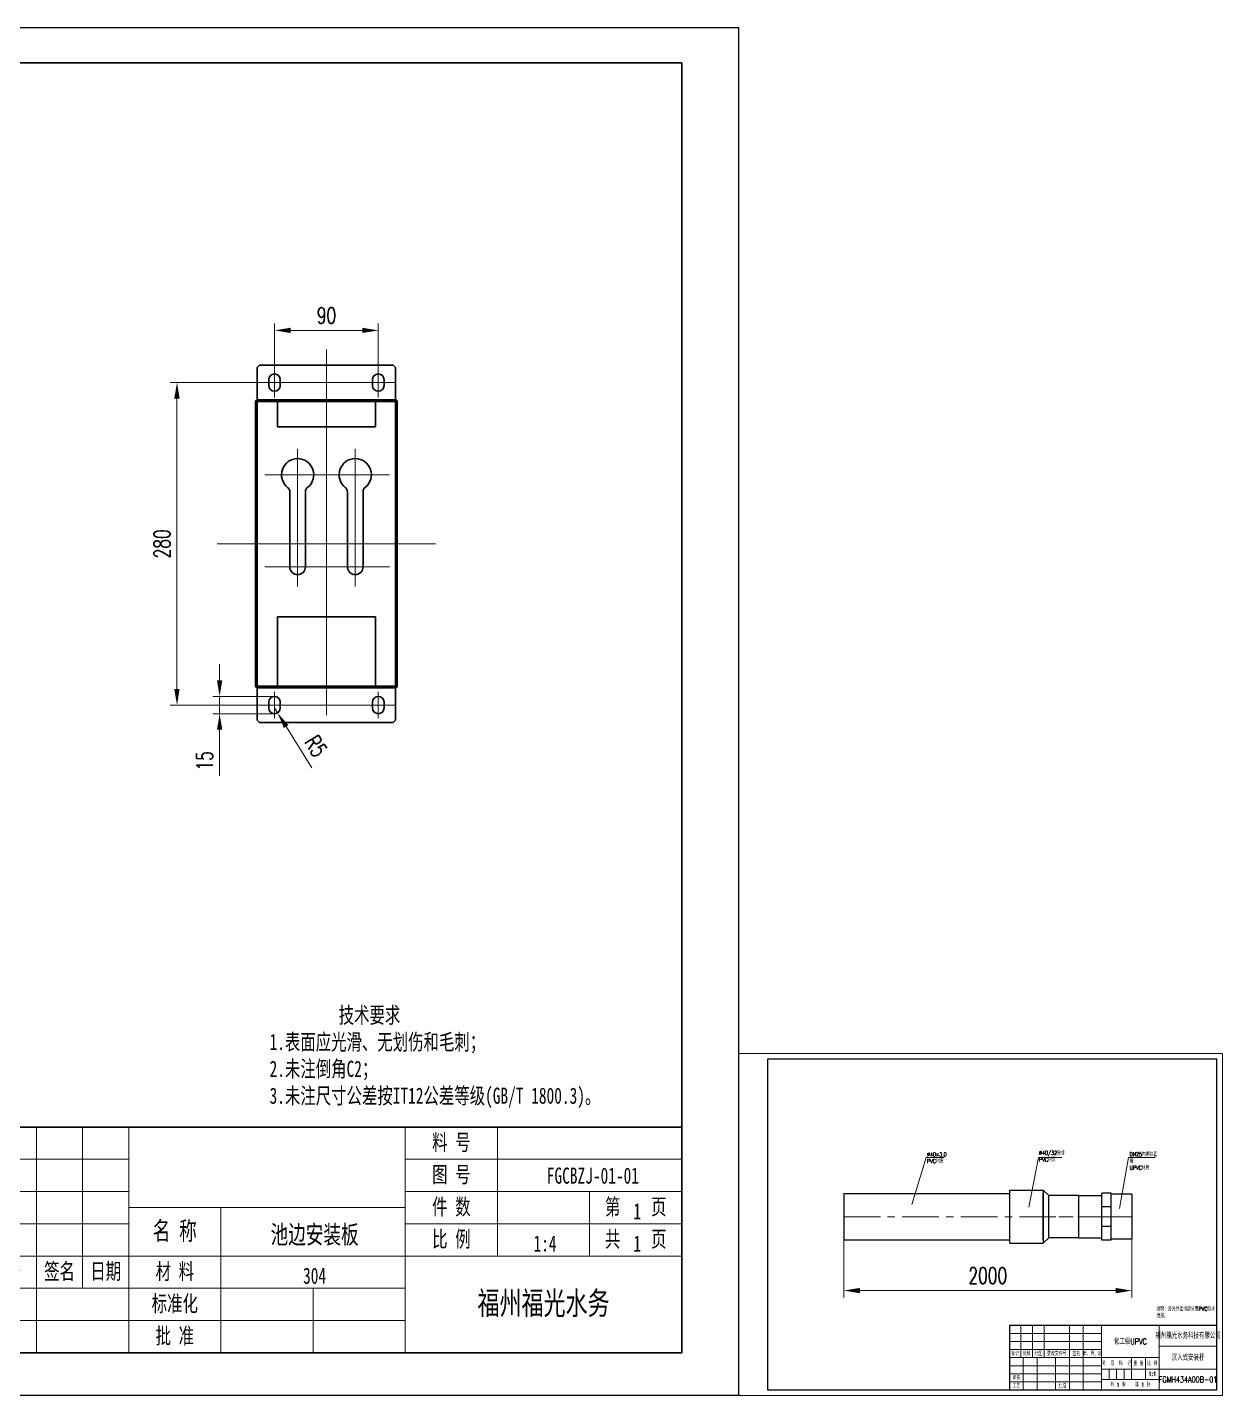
# Model space of a CAD drawing. Header units: millimetres. Extents: x -13151 to -8081, y 0 to 4200.
# Drawn here: x -9118 to -8081, y 0 to 1188 of the extents above; entities that cross this region are included whole.
import ezdxf
from ezdxf.enums import TextEntityAlignment as Align

# ---------------------------------------------------------------- set-up
doc = ezdxf.new("R2010")
doc.units = ezdxf.units.MM
doc.linetypes.add('ACAD_ISO02W100', pattern=[15, 12, -3])
doc.linetypes.add('CENTER', pattern=[50.8, 31.75, -6.35, 6.35, -6.35])
for name, color, linetype, lineweight in [('1轮廓实线层', 7, 'Continuous', 35), ('3中心线层', 1, 'CENTER', 13), ('6文字层', 3, 'Continuous', 13), ('7标注层', 4, 'Continuous', 13), ('中心线', 1, 'CENTER', 15), ('粗实线', 7, 'Continuous', 30), ('细实线', 3, 'Continuous', 15), ('虚线', 2, 'ACAD_ISO02W100', 15)]:
    doc.layers.add(name, color=color, linetype=linetype, lineweight=lineweight)
doc.styles.add('4', font='simplex.shx', dxfattribs={"width": 0.7, "height": 14, "bigfont": 'hztxt.shx'})
doc.styles.add('HZ', font='simsun.ttc', dxfattribs={"width": 0.7})
doc.styles.add('机械工程图样式', font='simplex.shx', dxfattribs={"width": 0.7, "height": 3.5, "bigfont": 'hztxt.shx'})
doc.dimstyles.new('机械工程图-4', dxfattribs={"dimtxt": 3.5, "dimasz": 14, "dimexe": 6, "dimexo": 0, "dimgap": 6, "dimtad": 1, "dimdec": 3, "dimdsep": 46, "dimtxsty": '4', "dimcen": 0, "dimclrd": 256, "dimclre": 256, "dimadec": 0, "dimazin": 2, "dimtfac": 1, "dimtdec": 3, "dimtmove": 0, "dimatfit": 3, "dimfxl": 0, "dimtolj": 1, "dimtzin": 0, "dimlwd": -1, "dimlwe": -1, "dimarcsym": 0})

# ---------------------------------------------------------------- blocks, each defined once
blk = doc.blocks.new('A3')
for p, q in [((16, 280), (16, 0)), ((396, 280), (16, 280)), ((396, 0), (396, 280)), ((16, 56), (0, 56)), ((216, 49), (216, 0)), ((216, 49), (396, 49)), ((0, 0), (396, 0))]:
    blk.add_line(p, q)
at = {"layer": '7标注层'}
for p, q in [((16, 51), (0, 51)), ((226, 49), (226, 14)), ((236, 49), (236, 0)), ((256, 49), (256, 0)), ((266, 49), (266, 14)), ((276, 49), (276, 0)), ((336, 49), (336, 0)), ((356, 49), (356, 21)), ((16, 42), (0, 42)), ((276, 42), (216, 42)), ((396, 42), (336, 42)), ((16, 37), (0, 37)), ((276, 35), (216, 35)), ((396, 35), (336, 35)), ((376, 35), (376, 21)), ((336, 31.5), (276, 31.5)), ((296, 31.5), (296, 0)), ((16, 28), (0, 28)), ((276, 28), (216, 28)), ((396, 28), (336, 28)), ((16, 23), (0, 23)), ((396, 21), (216, 21)), ((16, 14), (0, 14)), ((336, 14), (216, 14)), ((316, 14), (316, 0)), ((16, 9), (0, 9)), ((336, 7), (216, 7))]:
    blk.add_line(p, q, dxfattribs=at)
at = {"layer": '6文字层', "attachment_point": 5, "style": 'HZ'}
for s, insert, char_height, width in [('软盘号', (8, 53.5), 2.5, 16), ('料 号', (346, 45.5), 3.5, 20), ('档案号', (8, 39.5), 2.5, 16), ('图 号', (346, 38.5), 3.5, 20), ('件 数', (346, 31.5), 3.5, 20), ('第    页', (386, 31.5), 3.5, 20), ('签字', (8, 25.5), 2.5, 16), ('名 称', (286, 26.25), 4, 20), ('比 例', (346, 24.5), 3.5, 20), ('共    页', (386, 24.5), 3.5, 20), ('标记', (221, 17.5), 3.5, 10), ('处数', (231, 17.5), 3.5, 10), ('更改单号', (246, 17.5), 3.5, 20), ('签名', (261, 17.5), 3.5, 10), ('日期', (271, 17.5), 3.5, 10), ('材 料', (286, 17.5), 3.5, 20), ('日期', (8, 11.5), 2.5, 16), ('设 计', (226, 10.5), 3.5, 20), ('标准化', (286, 10.5), 3.5, 20), ('福州福光水务', (366, 10.5), 5, 60), ('审 核', (226, 3.5), 3.5, 20), ('批 准', (286, 3.5), 3.5, 20)]:
    blk.add_mtext(s, dxfattribs=dict(at, insert=insert, char_height=char_height, width=width))
blk = doc.blocks.new('*D482')
at = {"layer": '7标注层'}
for p, q in [((-8918.5, 879.6), (-8994.2, 879.6)), ((-8988.2, 865.6), (-8988.2, 613.6)), ((-8918.5, 599.6), (-8994.2, 599.6))]:
    blk.add_line(p, q, dxfattribs=at)
for points in [[(-8985.9, 865.6), (-8990.6, 865.6), (-8988.2, 879.6)], [(-8990.6, 613.6), (-8985.9, 613.6), (-8988.2, 599.6)]]:
    blk.add_solid(points, dxfattribs=at)
at = {"layer": 'Defpoints', "color": 0}
for p in [(-8918.5, 879.6), (-8988.2, 599.6), (-8918.5, 599.6)]:
    blk.add_point(p, dxfattribs=at)
at = {"layer": '7标注层', "color": 0, "insert": (-9001.2, 739.6), "char_height": 14, "attachment_point": 5, "rotation": 90, "style": '4'}
blk.add_mtext('\\A1;280', dxfattribs=at)
blk = doc.blocks.new('*D483')
at = {"layer": '7标注层'}
for p, q in [((-8903.5, 892.4), (-8903.5, 930.9)), ((-8813.5, 892.4), (-8813.5, 930.9)), ((-8889.5, 924.9), (-8827.5, 924.9))]:
    blk.add_line(p, q, dxfattribs=at)
for points in [[(-8889.5, 927.2), (-8889.5, 922.6), (-8903.5, 924.9)], [(-8827.5, 922.6), (-8827.5, 927.2), (-8813.5, 924.9)]]:
    blk.add_solid(points, dxfattribs=at)
at = {"layer": 'Defpoints', "color": 0}
for p in [(-8813.5, 924.9), (-8903.5, 892.4), (-8813.5, 892.4)]:
    blk.add_point(p, dxfattribs=at)
at = {"layer": '7标注层', "color": 0, "insert": (-8858.5, 937.9), "char_height": 14, "attachment_point": 5, "style": '4'}
blk.add_mtext('\\A1;90', dxfattribs=at)
blk = doc.blocks.new('*D484')
at = {"layer": '7标注层'}
for p, q in [((-8951.2, 621.1), (-8951.2, 635.1)), ((-8903.5, 607.1), (-8957.2, 607.1)), ((-8951.2, 607.1), (-8951.2, 592.1)), ((-8903.5, 592.1), (-8957.2, 592.1)), ((-8951.2, 578.1), (-8951.2, 538.1))]:
    blk.add_line(p, q, dxfattribs=at)
for points in [[(-8953.5, 621.1), (-8948.9, 621.1), (-8951.2, 607.1)], [(-8948.9, 578.1), (-8953.5, 578.1), (-8951.2, 592.1)]]:
    blk.add_solid(points, dxfattribs=at)
at = {"layer": 'Defpoints', "color": 0}
for p in [(-8903.5, 607.1), (-8951.2, 592.1), (-8903.5, 592.1)]:
    blk.add_point(p, dxfattribs=at)
at = {"layer": '7标注层', "color": 0, "insert": (-8964.2, 551.1), "char_height": 14, "attachment_point": 5, "rotation": 90, "style": '4'}
blk.add_mtext('\\A1;15', dxfattribs=at)
blk = doc.blocks.new('*D496')
at = {"layer": '7标注层'}
for p, q in [((-8903.5, 597.1), (-8900.9, 592.8)), ((-8871.2, 545), (-8893.5, 580.9))]:
    blk.add_line(p, q, dxfattribs=at)
blk.add_solid([(-8891.5, 582.2), (-8895.5, 579.7), (-8900.9, 592.8)], dxfattribs=at)
at = {"layer": 'Defpoints', "color": 0}
for p in [(-8903.5, 597.1), (-8900.9, 592.8)]:
    blk.add_point(p, dxfattribs=at)
at = {"layer": '7标注层', "color": 0, "insert": (-8867.6, 563.9), "char_height": 14, "attachment_point": 5, "rotation": 301.8353, "style": '4'}
blk.add_mtext('\\A1;R5', dxfattribs=at)
blk = doc.blocks.new('标题栏')
at = {"layer": '粗实线'}
blk.add_lwpolyline([(-180, 0), (0, 0), (0, 56), (-180, 56)], close=True, dxfattribs=at)
at = {"layer": '细实线'}
for p, q in [((-100, 49), (-180, 49)), ((-170, 56), (-170, 28)), ((-160, 56), (-160, 28)), ((-150, 56), (-150, 28)), ((-128, 56), (-128, 0)), ((-116, 56), (-116, 0)), ((-100, 56), (-100, 0)), ((-50, 56), (-50, 0)), ((-100, 42), (-180, 42)), ((0, 38), (-50, 38)), ((-100, 35), (-180, 35)), ((-50, 28), (-180, 28)), ((-168, 28), (-168, 0)), ((-156, 28), (-156, 0)), ((-140, 28), (-140, 0)), ((-74, 28), (-74, 9)), ((-62, 28), (-62, 9)), ((-100, 21), (-180, 21)), ((-100, 14), (-180, 14)), ((0, 18), (-100, 18)), ((-93.5, 18), (-93.5, 9)), ((-87, 18), (-87, 9)), ((-80.5, 18), (-80.5, 9)), ((-100, 7), (-180, 7)), ((-100, 9), (-50, 9))]:
    blk.add_line(p, q, dxfattribs=at)
at = {"layer": '细实线', "style": '机械工程图样式', "width": 0.7}
for s, p in [('标记', (-175, 31.5)), ('处数', (-165, 31.5)), ('分区', (-155, 31.5)), ('更改文件号', (-139, 31.5)), ('签名', (-122, 31.5)), ('年、月、日', (-108, 31.5)), ('阶  段  标  记', (-87, 23)), ('重 量', (-68, 23)), ('比 例', (-56, 23)), ('审核', (-174, 10.5)), ('工艺', (-174, 3.5)), ('批准', (-134, 3.5))]:
    blk.add_text(s, height=3.5, dxfattribs=at).set_placement(p, align=Align.MIDDLE_CENTER)
for tag, height, p in [('单位名称', 5, (-25, 47)), ('材料标记', 5, (-75, 42)), ('图样名称', 5, (-25, 28)), ('重量', 3.5, (-68, 14)), ('比例', 3.5, (-56, 14)), ('图样代号', 5, (-25, 9)), ('共张第张', 3.5, (-75, 4.5))]:
    blk.add_attdef(tag, text='', height=height, dxfattribs=at).set_placement(p, align=Align.MIDDLE_CENTER)
blk = doc.blocks.new('*D503')
at = {"layer": 'Defpoints', "color": 0}
for p in [(-8409.6, 135.4), (-8159.6, 135.4), (-8159.6, 91.2)]:
    blk.add_point(p, dxfattribs=at)
at = {"layer": '细实线'}
for p, q in [((-8409.6, 135.4), (-8409.6, 85.2)), ((-8159.6, 135.4), (-8159.6, 85.2)), ((-8395.6, 91.2), (-8173.6, 91.2))]:
    blk.add_line(p, q, dxfattribs=at)
for points in [[(-8395.6, 93.5), (-8395.6, 88.9), (-8409.6, 91.2)], [(-8173.6, 88.9), (-8173.6, 93.5), (-8159.6, 91.2)]]:
    blk.add_solid(points, dxfattribs=at)
at = {"layer": '细实线', "color": 0, "insert": (-8284.6, 104.2), "char_height": 14, "attachment_point": 5, "style": '4'}
blk.add_mtext('\\A1;\\A1;2000', dxfattribs=at)

msp = doc.modelspace()

# ---------------------------------------------------------------- linework, layer by layer
at = {"layer": '1轮廓实线层', "color": 7, "linetype": 'Continuous'}
for p, q in [((-8916.5202, 894.5774), (-8918.5202, 892.5774)), ((-8918.5202, 586.5774), (-8918.5202, 892.5774)), ((-8800.5202, 894.5774), (-8916.5202, 894.5774)), ((-8798.5202, 892.5774), (-8800.5202, 894.5774)), ((-8798.5202, 586.5774), (-8798.5202, 892.5774)), ((-8908.5202, 882.0774), (-8908.5202, 877.0774)), ((-8898.5202, 877.0774), (-8898.5202, 882.0774)), ((-8818.5202, 882.0774), (-8818.5202, 877.0774)), ((-8808.5202, 877.0774), (-8808.5202, 882.0774)), ((-8920.0202, 616.0774), (-8920.0202, 863.0774)), ((-8918.5202, 864.5774), (-8798.5202, 864.5774)), ((-8918.5202, 863.0774), (-8798.5202, 863.0774)), ((-8901.0202, 863.0774), (-8901.0202, 841.0774)), ((-8816.0202, 863.0774), (-8816.0202, 841.0774)), ((-8797.0202, 616.0774), (-8797.0202, 863.0774)), ((-8918.5202, 846.5774), (-8920.0202, 846.5774)), ((-8918.5202, 844.5774), (-8920.0202, 844.5774)), ((-8797.0202, 846.5774), (-8798.5202, 846.5774)), ((-8797.0202, 844.5774), (-8798.5202, 844.5774)), ((-8816.0202, 841.0774), (-8901.0202, 841.0774)), ((-8890.2702, 719.5774), (-8890.2702, 784.6464)), ((-8876.7702, 784.6464), (-8876.7702, 719.5774)), ((-8840.2702, 719.5774), (-8840.2702, 784.6464)), ((-8826.7702, 784.6464), (-8826.7702, 719.5774)), ((-8901.0202, 676.0774), (-8816.0202, 676.0774)), ((-8901.0202, 616.0774), (-8901.0202, 676.0774)), ((-8816.0202, 616.0774), (-8816.0202, 676.0774)), ((-8920.0202, 634.5774), (-8918.5202, 634.5774)), ((-8920.0202, 632.5774), (-8918.5202, 632.5774)), ((-8798.5202, 634.5774), (-8797.0202, 634.5774)), ((-8798.5202, 632.5774), (-8797.0202, 632.5774)), ((-8798.5202, 616.0774), (-8918.5202, 616.0774)), ((-8798.5202, 614.5774), (-8918.5202, 614.5774)), ((-8908.5202, 597.0774), (-8908.5202, 602.0774)), ((-8898.5202, 602.0774), (-8898.5202, 597.0774)), ((-8818.5202, 597.0774), (-8818.5202, 602.0774)), ((-8808.5202, 602.0774), (-8808.5202, 597.0774)), ((-8918.5202, 586.5774), (-8916.5202, 584.5774)), ((-8916.5202, 584.5774), (-8800.5202, 584.5774)), ((-8800.5202, 584.5774), (-8798.5202, 586.5774))]:
    msp.add_line(p, q, dxfattribs=at)
for centre, radius, start, end in [((-8903.5202, 882.0774), 5, 0, 180), ((-8813.5202, 882.0774), 5, 0, 180), ((-8903.5202, 877.0774), 5, 180, 0), ((-8813.5202, 877.0774), 5, 180, 0), ((-8918.5202, 863.0774), 1.5, 90, 180), ((-8798.5202, 863.0774), 1.5, 0, 90), ((-8883.5202, 799.5774), 14, 308.2009228, 231.7990772), ((-8833.5202, 799.5774), 14, 308.2009228, 231.7990772), ((-8895.2702, 784.6464), 5, 0, 51.7990772), ((-8871.7702, 784.6464), 5, 128.2009228, 180), ((-8845.2702, 784.6464), 5, 0, 51.7990772), ((-8821.7702, 784.6464), 5, 128.2009228, 180), ((-8883.5202, 719.5774), 6.75, 180, 0), ((-8833.5202, 719.5774), 6.75, 180, 0), ((-8918.5202, 616.0774), 1.5, 180, 270), ((-8903.5202, 602.0774), 5, 0, 180), ((-8813.5202, 602.0774), 5, 0, 180), ((-8798.5202, 616.0774), 1.5, 270, 0), ((-8903.5202, 597.0774), 5, 180, 0), ((-8813.5202, 597.0774), 5, 180, 0)]:
    msp.add_arc(centre, radius, start, end, dxfattribs=at)
at = {"layer": '3中心线层', "ltscale": 10}
for p, q in [((-8858.5202, 908.2734), (-8858.5202, 553.274)), ((-8883.5202, 822.1756), (-8883.5202, 702.4753)), ((-8833.5202, 822.1756), (-8833.5202, 702.4753)), ((-8911.9051, 799.5774), (-8803.8376, 799.5774)), ((-8953.274, 739.5774), (-8763.7664, 739.5774)), ((-8911.9051, 719.5774), (-8803.8376, 719.5774))]:
    msp.add_line(p, q, dxfattribs=at)
at = {"layer": '3中心线层', "ltscale": 20}
for p, q in [((-8903.5202, 892.4056), (-8903.5202, 866.7493)), ((-8813.5202, 892.4056), (-8813.5202, 866.7493)), ((-8918.6544, 879.5774), (-8798.386, 879.5774)), ((-8903.5202, 588.2108), (-8903.5202, 610.9441)), ((-8813.5202, 588.2108), (-8813.5202, 610.9441)), ((-8918.6544, 599.5774), (-8798.386, 599.5774))]:
    msp.add_line(p, q, dxfattribs=at)
at = {"layer": 'Defpoints'}
msp.add_lwpolyline([(-10180.7847, 1188), (-8500.7847, 1188), (-8500.7847, 0), (-10180.7847, 0)], close=True, dxfattribs=at)
at = {"layer": '中心线'}
for p, q in [((-8409.5641, 155.386), (-8159.5641, 155.386)), ((-8159.5641, 155.386), (-8223.0577, 155.386))]:
    msp.add_line(p, q, dxfattribs=at)
at = {"layer": '粗实线'}
for p, q in [((-8265.5641, 132.386), (-8265.5641, 178.386)), ((-8265.5641, 178.386), (-8236.5641, 178.386)), ((-8236.5641, 178.386), (-8236.5641, 132.386)), ((-8231.5641, 173.886), (-8236.5641, 178.386)), ((-8409.5641, 175.386), (-8265.5641, 175.386)), ((-8409.5641, 175.386), (-8409.5641, 135.386)), ((-8236.5641, 135.386), (-8236.5641, 175.386)), ((-8205.5641, 173.886), (-8231.5641, 173.886)), ((-8231.5641, 136.886), (-8231.5641, 173.886)), ((-8205.5641, 136.886), (-8205.5641, 173.886)), ((-8205.5641, 173.886), (-8185.5641, 173.886)), ((-8177.5641, 175.886), (-8185.5641, 175.886)), ((-8185.5641, 134.886), (-8185.5641, 175.886)), ((-8177.5641, 134.886), (-8177.5641, 175.886)), ((-8159.5641, 174.886), (-8177.5641, 174.886)), ((-8159.5641, 174.886), (-8159.5641, 135.886)), ((-8177.5641, 163.8774), (-8185.5641, 163.8774)), ((-8177.5641, 146.8946), (-8185.5641, 146.8946)), ((-8409.5641, 135.386), (-8265.5641, 135.386)), ((-8265.5641, 132.386), (-8236.5641, 132.386)), ((-8236.5641, 132.386), (-8231.5641, 136.886)), ((-8205.5641, 136.886), (-8231.5641, 136.886)), ((-8205.5641, 136.886), (-8205.5641, 139.386)), ((-8205.5641, 136.886), (-8185.5641, 136.886)), ((-8177.5641, 134.886), (-8185.5641, 134.886)), ((-8159.5641, 135.886), (-8177.5641, 135.886))]:
    msp.add_line(p, q, dxfattribs=at)
msp.add_lwpolyline([(-8475.7847, 5), (-8085.7847, 5), (-8085.7847, 292), (-8475.7847, 292)], close=True, dxfattribs=at)
at = {"layer": '细实线'}
for p, q in [((-8350.4809, 165.8273), (-8338.0438, 206.6951)), ((-8338.0438, 206.6951), (-8322.3729, 206.6951)), ((-8249.0874, 163.7524), (-8240.5536, 206.6951)), ((-8240.5536, 206.6951), (-8220.4415, 206.6951)), ((-8170.3783, 162.5096), (-8162.5539, 206.6951)), ((-8162.5539, 206.6951), (-8139.4127, 206.6951))]:
    msp.add_line(p, q, dxfattribs=at)
msp.add_lwpolyline([(-8500.7847, 0), (-8080.7847, 0), (-8080.7847, 297), (-8500.7847, 297)], close=True, dxfattribs=at)

# ---------------------------------------------------------------- block references
at = {"layer": '1轮廓实线层', "xscale": 4, "yscale": 4, "zscale": 4}
msp.add_blockref('A3', (-10134.0793, 37.2365), dxfattribs=at)
at = {"layer": '虚线'}
msp.add_blockref('标题栏', (-8085.7847, 5), dxfattribs=at).add_auto_attribs({'材料标记': '化工级UPVC', '单位名称': '福州福光水务科技有限公司', '图样名称': '沉入式安装杆', '图样代号': 'FGMH434A00B-01', '比例': '1:1', '共张第张': '共 1 张    第 1 张'})

# ---------------------------------------------------------------- texts
at = {"layer": '6文字层', "style": 'HZ'}
for s, insert, char_height, width, attachment_point in [('         技术要求\\P1.表面应光滑、无划伤和毛刺；\\P2.未注倒角C2；\\P3.未注尺寸公差按IT12公差等级(GB/T 1800.3)。', (-8907.8652, 337.4541), 14, 359.080496, 1), ('FGCBZJ-01-01', (-8627.2807, 190.9219), 14, 160, 5), ('1', (-8588.7847, 160), 14, 80, 5), ('池边安装板', (-8868.7847, 139), 16, 160, 5), ('1:4', (-8668.7847, 132), 14, 80, 5), ('1', (-8588.7847, 132), 14, 80, 5), ('304', (-8868.7847, 104), 14, 160, 5)]:
    msp.add_mtext(s, dxfattribs=dict(at, insert=insert, char_height=char_height, width=width, attachment_point=attachment_point))
at = {"layer": '细实线', "char_height": 3.5, "attachment_point": 1, "style": '机械工程图样式'}
for s, insert, width in [('%%c40×3.0\\PPVC材质', (-8337.2647, 211.2111), 20.25908), ('%%c40/32直接\\PPVC材质', (-8240.0811, 212.5502), 30.630444), ('DN25内螺纹直接\\PUPVC材质', (-8161.4578, 211.2789), 25.008058), ('说明：各元件连接部分用PVC胶水连接。', (-8138.1048, 77.0752), 53.035398)]:
    msp.add_mtext(s, dxfattribs=dict(at, insert=insert, width=width))

# ---------------------------------------------------------------- dimensions: what is measured, and where the dimension line sits
at = {"layer": '7标注层'}
dim = msp.add_linear_dim(base=(-8813.5202, 924.9031), p1=(-8903.5202, 892.4056), p2=(-8813.5202, 892.4056), dimstyle='机械工程图-4', override={"dimtxsty": '4'}, dxfattribs=at)
dim.commit()
dim.dimension.update_dxf_attribs({"geometry": '*D483', "text_midpoint": (-8858.5202, 937.9031)})
for base, p1, p2, picture, middle in [((-8988.2491, 599.5774), (-8918.5202, 879.5774), (-8918.5202, 599.5774), '*D482', (-9001.2491, 739.5774)), ((-8951.1945, 592.0774), (-8903.5202, 607.0774), (-8903.5202, 592.0774), '*D484', (-8964.1945, 551.0774))]:
    dim = msp.add_linear_dim(base=base, p1=p1, p2=p2, angle=90, dimstyle='机械工程图-4', override={"dimtxsty": '4'}, dxfattribs=at)
    dim.commit()
    dim.dimension.update_dxf_attribs({"geometry": picture, "text_midpoint": middle})
dim = msp.add_radius_dim(center=(-8903.5202, 597.0774), mpoint=(-8900.8828, 592.8296), dimstyle='机械工程图-4', override={"dimtxsty": '4'}, dxfattribs=at)
dim.commit()
dim.dimension.update_dxf_attribs({"geometry": '*D496', "text_midpoint": (-8867.5964, 563.8634)})
at = {"layer": '细实线'}
dim = msp.add_linear_dim(base=(-8159.5641, 91.2009), p1=(-8409.5641, 135.386), p2=(-8159.5641, 135.386), text='\\A1;2000', dimstyle='机械工程图-4', override={"dimtxsty": '4'}, dxfattribs=at)
dim.commit()
dim.dimension.update_dxf_attribs({"geometry": '*D503', "text_midpoint": (-8284.5641, 104.2009)})

doc.saveas('drawing.dxf')
